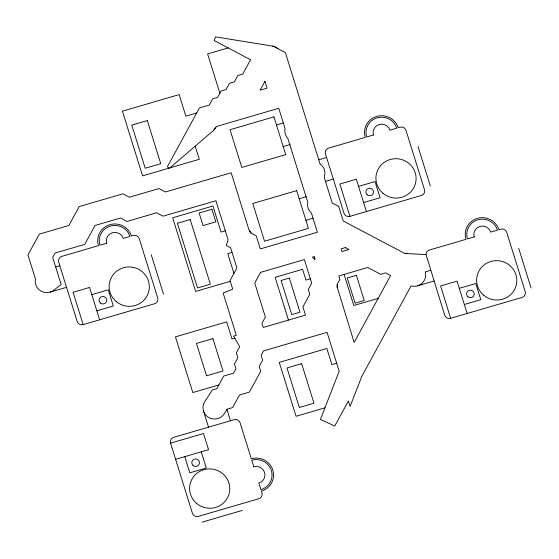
<?xml version="1.0" encoding="UTF-8"?>
<svg xmlns="http://www.w3.org/2000/svg" width="559" height="559" viewBox="0 0 559 559"><rect width="100%" height="100%" fill="white"/><g stroke="black" fill="none" stroke-linecap="round" stroke-linejoin="round"><path stroke-width="0.84" d="M337.217 287.158L337.119 284.433L339.879 279.353L338.817 275.971L367.759 267.509L380.665 274.322L385.612 272.883L390.629 275.531L354.161 342.478L337.217 287.158L337.133 287.731M337.238 286.634L337.259 286.082M434.043 281.016L416.518 286.082A11.487 11.243 10.1 0 1 412.032 286.075L411.117 285.852L361.771 376.445L350.13 406.414L348.425 400.943L334.778 426L320.405 419.509L339.166 371.232L327.043 332.339L263.513 350.912L261.116 355.307L262.632 360.157L259.201 366.452L260.711 371.302L249.391 392.09L239.511 394.975L232.649 407.567L227.227 409.153L224.159 413.877A11.487 11.243 10.1 0 1 203.553 411.235L203.252 410.166A11.487 11.243 10.1 0 1 204.755 401.697L212.371 389.965L216.836 388.666L223.691 376.074L233.571 373.188L235.968 368.793L234.459 363.937L237.882 357.641L236.373 352.792L239.699 346.685L233.62 336.12L236.317 335.33L223.146 293.07L232.698 289.122L230.028 280.548L236.883 267.957L230.594 247.784L226.234 245.478L228.128 239.881L215.928 200.737L163.067 216.186L156.611 212.783L126.97 221.448L120.513 218.038L95.023 225.494L84.737 244.374L55.089 253.038L52.693 257.433L61.127 284.489L53.957 290.142A11.487 11.243 10.1 0 1 51.058 291.798L49.996 292.161A11.487 11.243 10.1 0 1 35.462 279.025L27.95 254.925L39.27 234.137L68.918 225.473L79.203 206.592L122.889 193.819L129.346 197.229L158.987 188.565L165.443 191.968L231.167 172.759L249.083 230.231L251.201 233.187L256.225 235.842L260.305 248.93L317.4 232.244L311.419 213.056L310.839 212.525A11.487 11.243 10.1 0 1 307.785 202.33L287.892 138.52A11.487 11.243 10.1 0 1 284.929 129.325L285.076 128.549L278.759 108.278L216.291 126.53L213.307 130.61L169.349 168.364L167.344 166.806L199.409 107.943L209.29 105.057L212.72 98.761L217.661 97.315L221.091 91.019L226.032 89.573L229.463 83.284L234.403 81.838L237.834 75.542L242.774 74.095L250.586 59.757L214.244 40.576L215.508 36.866L273.379 46.243L285.376 52.658L320.076 163.955L320.775 164.472A11.487 11.243 10.1 0 1 324.472 176.462L324.206 177.196L332.256 203.036L338.712 206.439L343.247 220.994L404.751 253.458L426.007 254.597M215.928 127.305L215.655 127.787M215.369 128.263L215.047 128.717M214.712 129.157L214.356 129.576M213.978 129.981L213.573 130.366M228.163 47.92L207.606 53.93L219.869 93.262M196.649 113.016L185.874 116.167L179.153 94.604L122.421 111.185L142.58 175.861L169.042 168.133M276.474 124.964L283.336 122.959M169.915 167.875L199.311 159.28L195.217 146.151M283.196 146.528L290.058 144.522M318.777 159.797L326.596 157.512M325.499 181.361L333.318 179.076M55.669 266.978L59.827 265.763M299.198 198.738L306.311 196.656M358.564 186.399L375.033 181.584L380.078 197.753L363.609 202.568M225.305 230.825L221.057 232.069L212.93 206.019L172.675 217.786L195.636 291.449L230.266 281.324M50.072 292.133L66.542 287.326M305.92 220.295L313.026 218.22M349.934 216.361L421.304 195.503A4.786 4.682 10.1 0 0 424.484 189.676L406.002 130.387A4.786 4.682 10.1 0 0 400.027 127.228L398.197 127.766A17.238 16.861 10.1 0 0 376.682 116.412A17.238 16.861 10.1 0 0 365.251 137.395L328.65 148.093A4.786 4.682 10.1 0 0 325.478 153.921L343.96 213.21A4.786 4.682 10.1 0 0 349.934 216.361L339.851 184.023L356.328 179.208L366.404 211.547M232.027 252.388L227.772 253.632L233.928 273.379M91.788 294.649L108.264 289.835L113.302 306.004L96.833 310.818M83.158 324.611L154.536 303.754A4.786 4.682 10.1 0 0 157.708 297.926L139.226 238.637A4.786 4.682 10.1 0 0 133.252 235.479L131.421 236.017A17.238 16.861 10.1 0 0 109.906 224.662A17.238 16.861 10.1 0 0 98.482 245.646L61.881 256.343A4.786 4.682 10.1 0 0 58.702 262.171L77.184 321.46A4.786 4.682 10.1 0 0 83.158 324.611L73.082 292.273L89.552 287.459L99.635 319.797M310.35 278.801L305.948 280.087L302.587 269.305L275.14 277.334L288.465 320.09M430.696 270.283L425.203 271.891L425.462 272.876A11.487 11.243 10.1 0 1 417.608 285.817M234.773 338.132L231.992 338.95L226.668 321.879L175.428 336.86L192.792 392.551L218.869 384.934M378.17 298.394L353.819 305.514L344.127 274.42M459.288 288.339L475.758 283.525L480.796 299.694L464.326 304.508M450.659 318.302L522.029 297.444A4.786 4.682 10.1 0 0 525.201 291.616L506.72 232.327A4.786 4.682 10.1 0 0 500.745 229.169L498.914 229.707A17.238 16.861 10.1 0 0 477.407 218.352A17.238 16.861 10.1 0 0 465.975 239.336L429.375 250.034A4.786 4.682 10.1 0 0 425.993 254.408L444.684 315.15A4.786 4.682 10.1 0 0 450.659 318.302L440.576 285.963L457.045 281.149L467.128 313.487M336.672 363.245L331.892 364.643L326.847 348.474L279.269 362.386L296.074 416.28L324.94 407.846M170.572 443.154A4.786 4.682 10.1 0 1 173.744 437.327L234.137 419.676A4.786 4.682 10.1 0 1 240.111 422.828L251.312 458.764A17.238 16.861 10.1 0 1 272.827 470.119A17.238 16.861 10.1 0 1 261.395 491.102L261.954 492.898A4.786 4.682 10.1 0 1 258.782 498.726L198.389 516.376A4.786 4.682 10.1 0 1 192.415 513.225L170.572 443.154L203.511 433.525L208.556 449.695L175.61 459.323M202.183 522.134L242.438 510.367M405.603 253.332L406.162 253.29M406.728 253.269L407.287 253.283M272.492 46.055L273.044 46.173M273.589 46.313L274.127 46.481M274.658 46.67L275.182 46.886M275.685 47.124L276.181 47.396M276.663 47.676L277.131 47.99M277.585 48.326L278.019 48.682M249.468 230.65L249.838 231.077M250.173 231.517L250.502 231.971M250.788 232.446L251.068 232.928M518.731 248.42L531.05 287.948M418.006 146.479L430.325 186.007M226.982 409.53L230.476 420.745M203.476 410.998L208.521 427.167M151.23 254.729L163.556 294.258M201.233 451.84L206.271 468.009L189.801 472.823L184.763 456.654M337.203 284.978L337.231 285.53M264.959 81.307L260.117 90.202L267.097 88.161L264.959 81.307M260.592 272.373L254.771 283.057L265.357 317.016L261.926 323.312L263.219 327.469L305.493 315.115L302.929 306.877L309.784 294.286L308.275 289.436L311.705 283.14L304.355 259.579L260.592 272.373M147.31 120.576L131.756 125.118L145.2 168.238L160.754 163.696L147.31 120.576M273.959 116.88L230.035 129.716L241.795 167.448L285.719 154.612L273.959 116.88M373.489 134.985L366.718 136.969A15.701 15.359 10.1 0 1 377.129 117.844A15.701 15.359 10.1 0 1 396.729 128.193L389.958 130.17A8.616 8.427 10.1 0 0 379.205 124.496A8.616 8.427 10.1 0 0 373.489 134.985M211.945 209.248L199.13 212.993L203.05 225.57L215.865 221.825L211.945 209.248M106.713 243.235L99.942 245.212A15.701 15.359 10.1 0 1 110.361 226.095A15.701 15.359 10.1 0 1 129.954 236.443L123.183 238.42A8.616 8.427 10.1 0 0 112.429 232.747A8.616 8.427 10.1 0 0 106.713 243.235M190.186 219.533L177.378 223.272L197.537 287.955L210.352 284.21L190.186 219.533M296.675 190.654L252.759 203.49L264.519 241.215L308.435 228.379L296.675 190.654M314.242 256.693L312.376 257.238L314.696 259.495L315.08 259.383L314.242 256.693M345.378 247.588L341.144 248.825L341.982 251.522L348.963 249.482L345.378 247.588M289.345 278.082L281.114 280.485L291.756 314.619L299.987 312.215L289.345 278.082M474.214 236.925L467.443 238.91A15.701 15.359 10.1 0 1 477.854 219.792A15.701 15.359 10.1 0 1 497.454 230.133L490.683 232.111A8.616 8.427 10.1 0 0 479.929 226.437A8.616 8.427 10.1 0 0 474.214 236.925M356.397 275.356L347.251 278.033L355.091 303.181L364.237 300.504L356.397 275.356M212.923 338.642L196.454 343.457L206.537 375.795L223.006 370.98L212.923 338.642M301.643 363.685L286.998 367.962L299.324 407.49L313.962 403.214L301.643 363.685M253.835 466.849L251.76 460.197A15.701 15.359 10.1 0 1 271.36 470.545A15.701 15.359 10.1 0 1 260.948 489.663L258.873 483.018A8.616 8.427 10.1 0 0 264.589 472.523A8.616 8.427 10.1 0 0 253.835 466.849M467.89 296.717A3.829 3.745 10.1 0 0 474.165 294.656A3.829 3.745 10.1 0 0 469.169 290.352A3.829 3.745 10.1 0 0 467.89 296.717M483.682 295.208A20.11 19.67 10.1 0 0 516.488 284.063A20.11 19.67 10.1 0 0 490.012 261.731A20.11 19.67 10.1 0 0 483.682 295.208M367.172 194.77A3.829 3.745 10.1 0 0 373.44 192.715A3.829 3.745 10.1 0 0 368.444 188.411A3.829 3.745 10.1 0 0 367.172 194.77M382.957 193.267A20.11 19.67 10.1 0 0 415.763 182.122A20.11 19.67 10.1 0 0 389.295 159.79A20.11 19.67 10.1 0 0 382.957 193.267M100.396 303.02A3.829 3.745 10.1 0 0 106.671 300.966A3.829 3.745 10.1 0 0 101.675 296.661A3.829 3.745 10.1 0 0 100.396 303.02M116.188 301.518A20.11 19.67 10.1 0 0 148.994 290.373A20.11 19.67 10.1 0 0 122.519 268.041A20.11 19.67 10.1 0 0 116.188 301.518M193.114 465.493A3.829 3.745 10.1 0 0 199.388 463.439A3.829 3.745 10.1 0 0 194.392 459.135A3.829 3.745 10.1 0 0 193.114 465.493M196.642 503.442A20.11 19.67 10.1 0 0 229.449 492.297A20.11 19.67 10.1 0 0 202.973 469.972A20.11 19.67 10.1 0 0 196.642 503.442"/></g></svg>
